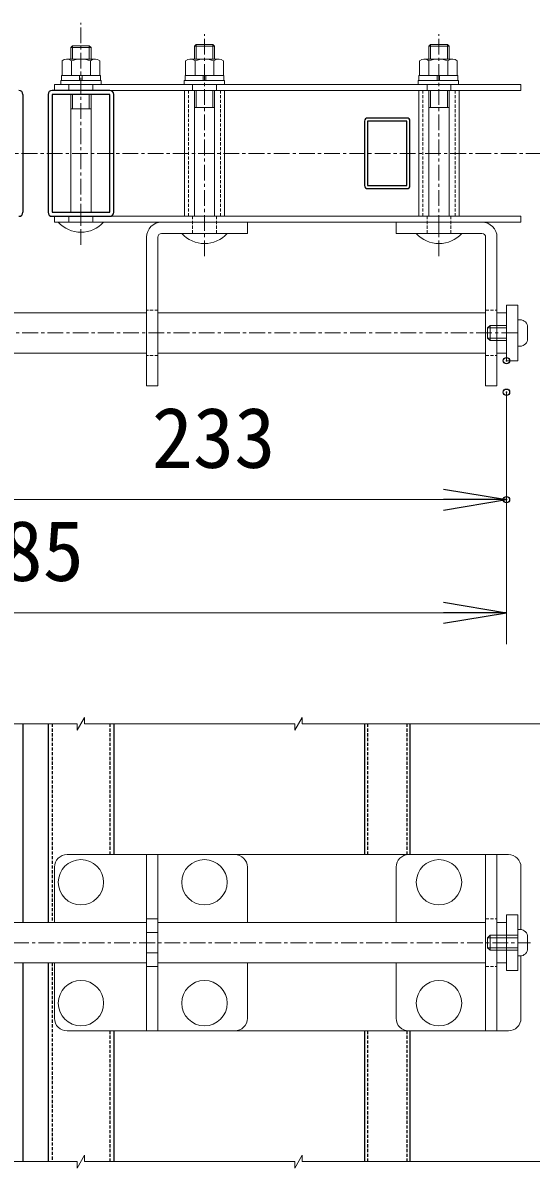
# Model space of a CAD drawing. Units: millimetres, scale not verified. Extents: x -4200 to 4200, y -2970 to 2970.
# Drawn here: x 424 to 827, y -2310 to -1401 of the extents above; entities that cross this region are included whole.
import ezdxf
from ezdxf.enums import TextEntityAlignment as Align

# ---------------------------------------------------------------- set-up
doc = ezdxf.new("R2010")
doc.units = ezdxf.units.MM
doc.header["$LTSCALE"] = 10
doc.header["$PDMODE"] = 32
doc.header["$PDSIZE"] = 5
doc.linetypes.add('USER1', pattern=[2, 1.25, -0.25, 0.25, -0.25])
doc.linetypes.add('USER3', pattern=[0.375, 0.25, -0.125])
for name, color, linetype, lineweight in [('0-2_D-STR1', 1, 'Continuous', 25), ('0-4_D-STR-DIM', 7, 'Continuous', 13), ('0-7_D-BMK', 2, 'USER1', 13), ('0-9_D-DCR-HCH', 7, 'Continuous', 13), ('0-A_D-STR3', 3, 'Continuous', 13)]:
    doc.layers.add(name, color=color, linetype=linetype, lineweight=lineweight)
doc.layers.add('0-5_0', color=7, linetype='Continuous')
doc.layers.add('0-6_DEFPOINTS', color=7, linetype='Continuous')
doc.styles.add('ＭＳ ゴシック', font='')
doc.styles.get('ＭＳ ゴシック').set_extended_font_data('MS Gothic')

# ---------------------------------------------------------------- blocks, each defined once
blk = doc.blocks.new('_Open')
at = {"layer": '0-5_0'}
blk.add_line((-10, 1.667), (0, 0), dxfattribs=at)
blk.add_lwpolyline([(-10, -1.667), (0, 0), (-10, 0)], dxfattribs=at)

msp = doc.modelspace()

# ---------------------------------------------------------------- linework, layer by layer
at = {"layer": '0-2_D-STR1'}
for p, q in [((424.04, -1457.83), (424.04, -1551.43)), ((444.04, -1457.83), (444.04, -1551.43)), ((492.84, -1454.63), (447.24, -1454.63)), ((496.04, -1551.43), (496.04, -1457.83)), ((695.04, -1479.03), (695.04, -1530.23)), ((728.64, -1476.63), (697.44, -1476.63)), ((731.04, -1530.23), (731.04, -1479.03)), ((697.44, -1532.63), (728.64, -1532.63)), ((447.24, -1554.63), (492.84, -1554.63)), ((424.04, -1957.46), (424.04, -2115.24)), ((444.04, -1957.46), (444.04, -2115.24)), ((496.04, -1957.46), (496.04, -2061.24)), ((695.04, -1957.46), (695.04, -2061.24)), ((731.04, -1957.46), (731.04, -2061.24)), ((424.04, -2147.24), (424.04, -2305.02)), ((444.04, -2147.24), (444.04, -2305.02)), ((496.04, -2201.24), (496.04, -2305.02)), ((695.04, -2201.24), (695.04, -2305.02)), ((731.04, -2201.24), (731.04, -2305.02))]:
    msp.add_line(p, q, dxfattribs=at)
at = {"layer": '0-2_D-STR1', "linetype": 'USER3'}
for p, q in [((447.24, -1957.46), (447.24, -2115.24)), ((492.84, -1957.46), (492.84, -2061.24)), ((697.44, -1957.46), (697.44, -2061.24)), ((728.64, -1957.46), (728.64, -2061.24)), ((447.24, -2147.24), (447.24, -2305.02)), ((492.84, -2201.24), (492.84, -2305.02)), ((697.44, -2201.24), (697.44, -2305.02)), ((728.64, -2201.24), (728.64, -2305.02))]:
    msp.add_line(p, q, dxfattribs=at)
at = {"layer": '0-2_D-STR1'}
for points in [[(447.24, -1551.43), (492.84, -1551.43), (492.84, -1457.83), (447.24, -1457.83)], [(697.44, -1530.23), (728.64, -1530.23), (728.64, -1479.03), (697.44, -1479.03)]]:
    msp.add_lwpolyline(points, close=True, dxfattribs=at)
for centre, radius, start, end in [((420.84, -1457.83), 3.2, 0, 90), ((447.24, -1457.83), 3.2, 90, 180), ((492.84, -1457.83), 3.2, 0, 90), ((697.44, -1479.03), 2.4, 90, 180), ((728.64, -1479.03), 2.4, 0, 90), ((697.44, -1530.23), 2.4, 180, 270), ((728.64, -1530.23), 2.4, 270, 0), ((420.84, -1551.43), 3.2, 270, 0), ((447.24, -1551.43), 3.2, 180, 270), ((492.84, -1551.43), 3.2, 270, 0)]:
    msp.add_arc(centre, radius, start, end, dxfattribs=at)
at = {"layer": '0-4_D-STR-DIM'}
for p, q in [((807.55, -1694.23), (807.55, -1804.51)), ((807.55, -1719.23), (807.55, -1894.27)), ((391.54, -1779.51), (757.55, -1779.51)), ((757.55, -1869.27), (87.55, -1869.27)), ((466.98, -1962.59), (472.9, -1952.34)), ((472.9, -1957.46), (472.9, -1952.34)), ((639.67, -1962.59), (645.59, -1952.34)), ((645.59, -1957.46), (645.59, -1952.34)), ((466.98, -1957.46), (266.95, -1957.46)), ((466.98, -1957.46), (466.98, -1962.59)), ((639.67, -1957.46), (472.9, -1957.46)), ((639.67, -1957.46), (639.67, -1962.59)), ((842.09, -1957.46), (645.59, -1957.46)), ((639.67, -2310.15), (645.59, -2299.9)), ((645.59, -2305.02), (645.59, -2299.9)), ((639.67, -2305.02), (639.67, -2310.15)), ((842.09, -2305.02), (645.59, -2305.02))]:
    msp.add_line(p, q, dxfattribs=at)
at = {"layer": '0-6_DEFPOINTS'}
for p in [(807.55, -1669.23), (807.55, -1694.23), (807.55, -1779.51)]:
    msp.add_point(p, dxfattribs=at)
at = {"layer": '0-7_D-BMK'}
for p, q in [((470.04, -1577.24), (470.04, -1401.09)), ((568.04, -1586.24), (568.04, -1410.09)), ((754.04, -1586.24), (754.04, -1410.09)), ((23.02, -1504.63), (836.34, -1504.63)), ((23.55, -1647.23), (818.55, -1647.23)), ((16.35, -2131.24), (826.55, -2131.24))]:
    msp.add_line(p, q, dxfattribs=at)
at = {"layer": '0-9_D-DCR-HCH'}
for p, q in [((466.98, -2310.15), (472.9, -2299.9)), ((472.9, -2305.02), (472.9, -2299.9)), ((466.98, -2305.02), (266.95, -2305.02)), ((466.98, -2305.02), (466.98, -2310.15)), ((639.67, -2305.02), (472.9, -2305.02))]:
    msp.add_line(p, q, dxfattribs=at)
at = {"layer": '0-A_D-STR3'}
for p, q in [((462.04, -1420.59), (463.4, -1419.23)), ((462.04, -1429.83), (462.04, -1420.59)), ((463.4, -1429.83), (463.4, -1419.23)), ((476.69, -1419.23), (463.4, -1419.23)), ((476.69, -1429.83), (476.69, -1419.23)), ((478.04, -1429.83), (478.04, -1420.59)), ((560.04, -1419.59), (561.4, -1418.23)), ((560.04, -1429.83), (560.04, -1419.59)), ((576.04, -1419.59), (560.04, -1419.59)), ((561.4, -1429.83), (561.4, -1418.23)), ((574.69, -1418.23), (561.4, -1418.23)), ((574.69, -1429.83), (574.69, -1418.23)), ((574.69, -1418.23), (576.04, -1419.59)), ((576.04, -1429.83), (576.04, -1419.59)), ((746.04, -1419.59), (747.39, -1418.23)), ((746.04, -1429.83), (746.04, -1419.59)), ((762.04, -1419.59), (746.04, -1419.59)), ((747.39, -1429.83), (747.39, -1418.23)), ((760.68, -1418.23), (747.39, -1418.23)), ((760.68, -1429.83), (760.68, -1418.23)), ((760.68, -1418.23), (762.04, -1419.59)), ((762.04, -1429.83), (762.04, -1419.59)), ((455.04, -1442.83), (455.04, -1431.23)), ((458.49, -1429.83), (481.58, -1429.83)), ((462.54, -1442.83), (462.54, -1431.23)), ((477.54, -1442.83), (477.54, -1431.23)), ((485.04, -1442.83), (485.04, -1431.23)), ((553.04, -1442.83), (553.04, -1431.23)), ((556.49, -1429.83), (579.58, -1429.83)), ((560.54, -1442.83), (560.54, -1431.23)), ((575.54, -1442.83), (575.54, -1431.23)), ((583.04, -1442.83), (583.04, -1431.23)), ((738.54, -1442.83), (738.54, -1431.23)), ((741.98, -1429.83), (765.07, -1429.83)), ((746.04, -1442.83), (746.04, -1431.23)), ((761.04, -1442.83), (761.04, -1431.23)), ((768.54, -1442.83), (768.54, -1431.23)), ((454.64, -1442.83), (485.44, -1442.83)), ((454.64, -1446.83), (454.64, -1442.83)), ((455.04, -1442.83), (485.04, -1442.83)), ((469.04, -1442.83), (469.04, -1446.83)), ((471.04, -1442.83), (471.04, -1446.83)), ((485.44, -1442.83), (485.44, -1446.83)), ((552.64, -1442.83), (583.44, -1442.83)), ((552.64, -1446.83), (552.64, -1442.83)), ((553.04, -1442.83), (583.04, -1442.83)), ((567.04, -1442.83), (567.04, -1446.83)), ((569.04, -1442.83), (569.04, -1446.83)), ((583.44, -1442.83), (583.44, -1446.83)), ((738.14, -1446.83), (738.14, -1442.83)), ((738.14, -1442.83), (768.94, -1442.83)), ((738.54, -1442.83), (768.54, -1442.83)), ((752.54, -1442.83), (752.54, -1446.83)), ((754.54, -1442.83), (754.54, -1446.83)), ((768.94, -1442.83), (768.94, -1446.83)), ((449.04, -1450.03), (449.04, -1454.63)), ((449.04, -1450.03), (819.04, -1450.03)), ((454.04, -1446.83), (486.04, -1446.83)), ((485.44, -1446.83), (454.64, -1446.83)), ((460.54, -1454.63), (460.54, -1450.03)), ((479.54, -1450.03), (479.54, -1454.63)), ((486.04, -1446.83), (486.04, -1450.03)), ((552.04, -1446.83), (584.04, -1446.83)), ((552.04, -1446.83), (552.04, -1450.03)), ((552.04, -1450.03), (584.04, -1450.03)), ((583.44, -1446.83), (552.64, -1446.83)), ((558.54, -1454.63), (558.54, -1450.03)), ((577.54, -1450.03), (577.54, -1454.63)), ((584.04, -1446.83), (584.04, -1450.03)), ((734.54, -1450.03), (769.54, -1450.03)), ((737.54, -1446.83), (769.54, -1446.83)), ((737.54, -1446.83), (737.54, -1450.03)), ((737.54, -1450.03), (769.54, -1450.03)), ((768.94, -1446.83), (738.14, -1446.83)), ((744.54, -1454.63), (744.54, -1450.03)), ((763.54, -1450.03), (763.54, -1454.63)), ((769.54, -1446.83), (769.54, -1450.03)), ((819.04, -1450.03), (819.04, -1454.63)), ((449.04, -1454.63), (819.04, -1454.63)), ((462.04, -1551.43), (462.04, -1457.83)), ((463.4, -1469.23), (463.4, -1457.83)), ((476.69, -1469.23), (476.69, -1457.83)), ((478.04, -1551.43), (478.04, -1457.83)), ((552.14, -1454.63), (552.14, -1554.63)), ((583.94, -1454.63), (552.14, -1454.63)), ((560.04, -1554.63), (560.04, -1454.63)), ((561.4, -1468.23), (561.4, -1454.63)), ((574.69, -1468.23), (574.69, -1454.63)), ((576.04, -1554.63), (576.04, -1454.63)), ((583.94, -1554.63), (583.94, -1454.63)), ((769.94, -1454.63), (738.14, -1454.63)), ((738.14, -1454.63), (738.14, -1554.63)), ((746.04, -1554.63), (746.04, -1454.63)), ((747.39, -1468.23), (747.39, -1454.63)), ((760.68, -1468.23), (760.68, -1454.63)), ((762.04, -1554.63), (762.04, -1454.63)), ((769.94, -1554.63), (769.94, -1454.63)), ((478.04, -1469.23), (462.04, -1469.23)), ((576.04, -1468.23), (560.04, -1468.23)), ((762.04, -1468.23), (746.04, -1468.23)), ((462.04, -1551.23), (478.04, -1551.23)), ((462.04, -1551.23), (478.04, -1551.23)), ((470.04, -1553.73), (470.04, -1559.23)), ((449.04, -1559.23), (819.04, -1559.23)), ((452.04, -1559.23), (488.04, -1559.23)), ((460.54, -1554.63), (460.54, -1559.23)), ((479.54, -1559.23), (479.54, -1554.63)), ((534.04, -1559.23), (602.04, -1559.23)), ((552.14, -1554.63), (583.94, -1554.63)), ((602.04, -1568.23), (602.04, -1559.23)), ((788.04, -1559.23), (720.04, -1559.23)), ((720.04, -1568.23), (720.04, -1559.23)), ((738.14, -1554.63), (769.94, -1554.63)), ((754.04, -1562.73), (754.04, -1568.23)), ((819.04, -1559.23), (819.04, -1554.63)), ((522.04, -1571.23), (522.04, -1689.23)), ((531.04, -1571.23), (531.04, -1689.23)), ((534.04, -1568.23), (602.04, -1568.23)), ((550.04, -1568.23), (586.04, -1568.23)), ((788.04, -1568.23), (720.04, -1568.23)), ((736.04, -1568.23), (772.04, -1568.23)), ((791.04, -1571.23), (791.04, -1689.23)), ((800.04, -1571.23), (800.04, -1689.23)), ((816.55, -1625.23), (807.55, -1625.23)), ((807.55, -1625.23), (807.55, -1669.23)), ((816.55, -1669.23), (816.55, -1625.23)), ((346.04, -1631.23), (522.04, -1631.23)), ((531.04, -1631.23), (791.04, -1631.23)), ((800.04, -1631.23), (807.55, -1631.23)), ((807.55, -1631.23), (807.55, -1663.23)), ((792.54, -1643.23), (794.54, -1641.23)), ((792.54, -1643.23), (792.54, -1651.23)), ((807.55, -1643.23), (792.54, -1643.23)), ((794.54, -1641.23), (794.54, -1653.23)), ((807.55, -1641.23), (794.54, -1641.23)), ((816.55, -1657.73), (816.55, -1636.73)), ((818.35, -1636.73), (816.55, -1636.73)), ((824.35, -1651.73), (824.35, -1642.73)), ((807.55, -1651.23), (792.54, -1651.23)), ((792.54, -1651.23), (794.54, -1653.23)), ((807.55, -1653.23), (794.54, -1653.23)), ((522.04, -1663.23), (346.04, -1663.23)), ((791.04, -1663.23), (531.04, -1663.23)), ((807.55, -1663.23), (800.04, -1663.23)), ((818.35, -1657.73), (816.55, -1657.73)), ((807.55, -1669.23), (816.55, -1669.23)), ((522.04, -1689.23), (531.04, -1689.23)), ((800.04, -1689.23), (791.04, -1689.23)), ((809.04, -2061.24), (459.04, -2061.24)), ((522.04, -2061.24), (522.04, -2201.24)), ((592.04, -2061.24), (522.04, -2061.24)), ((531.04, -2061.24), (531.04, -2201.24)), ((730.04, -2061.24), (800.04, -2061.24)), ((791.04, -2061.24), (791.04, -2201.24)), ((800.04, -2061.24), (800.04, -2201.24)), ((449.04, -2071.24), (449.04, -2115.24)), ((602.04, -2115.24), (602.04, -2071.24)), ((720.04, -2115.24), (720.04, -2071.24)), ((819.04, -2120.78), (819.04, -2071.24)), ((346.04, -2115.24), (522.04, -2115.24)), ((531.04, -2112.24), (522.04, -2112.24)), ((531.04, -2115.24), (791.04, -2115.24)), ((800.04, -2115.24), (807.55, -2115.24)), ((816.55, -2153.24), (816.55, -2109.24)), ((522.04, -2123.24), (531.04, -2123.24)), ((792.54, -2127.24), (794.54, -2125.24)), ((794.54, -2125.24), (794.54, -2137.24)), ((816.55, -2125.24), (794.54, -2125.24)), ((818.35, -2120.74), (816.55, -2120.74)), ((824.35, -2135.74), (824.35, -2126.74)), ((792.54, -2127.24), (792.54, -2135.24)), ((816.55, -2127.24), (792.54, -2127.24)), ((816.55, -2135.24), (792.54, -2135.24)), ((792.54, -2135.24), (794.54, -2137.24)), ((522.04, -2139.24), (531.04, -2139.24)), ((816.55, -2137.24), (794.54, -2137.24)), ((818.35, -2141.74), (816.55, -2141.74)), ((819.04, -2191.24), (819.04, -2141.7)), ((819.04, -2141.7), (819.04, -2191.24)), ((522.04, -2147.24), (346.04, -2147.24)), ((449.04, -2147.24), (449.04, -2191.24)), ((449.04, -2191.24), (449.04, -2147.24)), ((531.04, -2150.24), (522.04, -2150.24)), ((791.04, -2147.24), (531.04, -2147.24)), ((602.04, -2191.24), (602.04, -2147.24)), ((720.04, -2147.24), (720.04, -2191.24)), ((807.55, -2147.24), (800.04, -2147.24)), ((807.55, -2153.24), (816.55, -2153.24)), ((459.04, -2201.24), (592.04, -2201.24)), ((809.04, -2201.24), (459.04, -2201.24)), ((516.04, -2201.24), (537.54, -2201.24)), ((730.04, -2201.24), (809.04, -2201.24)), ((800.04, -2201.24), (740.04, -2201.24))]:
    msp.add_line(p, q, dxfattribs=at)
at = {"layer": '0-A_D-STR3', "linetype": 'USER3'}
for p, q in [((555.34, -1454.63), (555.34, -1554.63)), ((580.74, -1554.63), (580.74, -1454.63)), ((741.34, -1454.63), (741.34, -1554.63)), ((766.74, -1554.63), (766.74, -1454.63)), ((558.54, -1568.23), (558.54, -1554.63)), ((577.54, -1568.23), (577.54, -1554.63)), ((744.54, -1568.23), (744.54, -1554.63)), ((763.54, -1568.23), (763.54, -1554.63)), ((531.04, -1629.23), (522.04, -1629.23)), ((791.04, -1629.23), (800.04, -1629.23)), ((531.04, -1665.23), (522.04, -1665.23)), ((791.04, -1665.23), (800.04, -1665.23)), ((791.04, -2112.24), (800.04, -2112.24)), ((791.04, -2150.24), (800.04, -2150.24))]:
    msp.add_line(p, q, dxfattribs=at)
at = {"layer": '0-A_D-STR3'}
for points in [[(476.69, -1419.23), (478.04, -1420.59), (462.04, -1420.59)], [(454.04, -1446.83), (454.04, -1450.03), (486.04, -1450.03)], [(449.04, -1559.23), (449.04, -1554.63), (819.04, -1554.63)], [(816.55, -2109.24), (807.55, -2109.24), (807.55, -2153.24)]]:
    msp.add_lwpolyline(points, dxfattribs=at)
for centre in [(470.04, -2083.24), (568.04, -2083.24), (754.04, -2083.24), (470.04, -2179.24), (568.04, -2179.24), (754.04, -2179.24)]:
    msp.add_circle(centre, 18, dxfattribs=at)
for centre, radius, start, end in [((458.79, -1435.52), 5.7, 48.83491, 131.16509), ((470.04, -1450.62), 20.79, 68.85295, 111.14705), ((481.29, -1435.52), 5.7, 48.86505, 131.13495), ((556.79, -1435.52), 5.7, 48.83491, 131.16509), ((568.04, -1450.62), 20.79, 68.85295, 111.14705), ((579.29, -1435.52), 5.7, 48.86505, 131.13495), ((742.29, -1435.52), 5.7, 48.83491, 131.16509), ((753.54, -1450.62), 20.79, 68.85295, 111.14705), ((764.79, -1435.52), 5.7, 48.86505, 131.13495), ((470.04, -1542.98), 24.25, 222.07502, 317.92498), ((534.04, -1571.23), 12, 90, 180), ((788.04, -1571.23), 12, 0, 90), ((534.04, -1571.23), 3, 90, 180), ((568.04, -1551.98), 24.25, 222.07502, 317.92498), ((754.04, -1551.98), 24.25, 222.07502, 317.92498), ((788.04, -1571.23), 3, 0, 90), ((818.35, -1642.73), 6, 0, 90), ((818.35, -1651.73), 6, 270, 0), ((459.04, -2071.24), 10, 90, 180), ((592.04, -2071.24), 10, 0, 90), ((730.04, -2071.24), 10, 90, 180), ((809.04, -2071.24), 10, 0, 90), ((818.35, -2126.74), 6, 0, 90), ((818.35, -2135.74), 6, 270, 0), ((459.04, -2191.24), 10, 180, 270), ((459.04, -2191.24), 10, 180, 270), ((592.04, -2191.24), 10, 270, 0), ((730.04, -2191.24), 10, 180, 270), ((809.04, -2191.24), 10, 270, 0), ((809.04, -2191.24), 10, 270, 0)]:
    msp.add_arc(centre, radius, start, end, dxfattribs=at)

# ---------------------------------------------------------------- block references
at = {"layer": '0-4_D-STR-DIM', "xscale": 5, "yscale": 5}
for p in [(807.55, -1779.51), (807.55, -1869.27)]:
    msp.add_blockref('_Open', p, dxfattribs=at)

# ---------------------------------------------------------------- texts
at = {"layer": '0-4_D-STR-DIM', "style": 'ＭＳ ゴシック'}
for s, p in [('233', (526.2, -1768.76)), ('385', (374.32, -1858.52))]:
    msp.add_text(s, height=48.09, dxfattribs=at).set_placement(p, align=Align.BOTTOM_LEFT)

doc.saveas('drawing.dxf')
